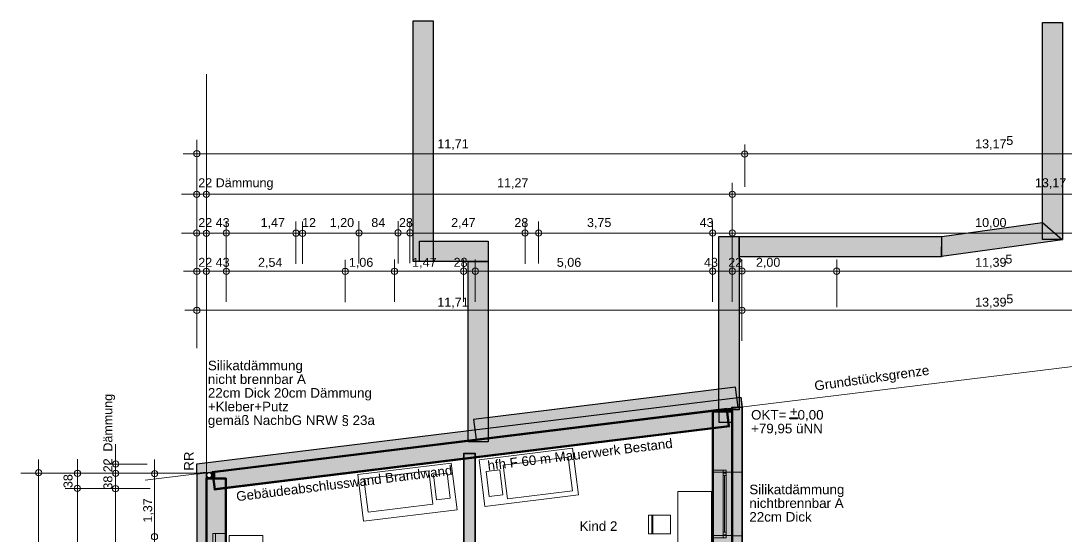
# Model space of a CAD drawing. Header units: millimetres. Extents: x 929 to 41671, y -1551 to 29737.
# Drawn here: x 1004 to 23215, y 18776 to 29737 of the extents above; entities that cross this region are included whole.
import ezdxf

# ---------------------------------------------------------------- set-up
doc = ezdxf.new("R2010")
doc.units = ezdxf.units.MM
doc.header["$LTSCALE"] = 50
for name, color, linetype in [('00_Wand_Bestand', 7, 'Continuous'), ('01_Daemmung_neu', 9, 'Continuous'), ('02_Grundstuecksgrenze', 8, 'Continuous'), ('05_Linien_stark', 7, 'Continuous'), ('06_Linien_fein', 3, 'Continuous'), ('07_Bemassung', 6, 'Continuous'), ('10_Text', 7, 'Continuous')]:
    doc.layers.add(name, color=color, linetype=linetype)
doc.styles.add('PLAN', font='arial.ttf')

msp = doc.modelspace()

# ---------------------------------------------------------------- hatches: boundary and pattern name
at = {"layer": '00_Wand_Bestand'}
for points in [[(5065, 20145), (5112, 19763), (16061, 21107), (16014, 21489)], [(15698, 21438), (16128, 21438), (16128, 17701), (15698, 17701)], [(16120, 21489), (16120, 21192), (15841, 21192), (15841, 21465)], [(17344, 21295), (17509, 21295), (17509, 21274), (17344, 21274)], [(10413, 20540), (10655, 20540), (10655, 17116), (10413, 17116)], [(4939, 20012), (5369, 20012), (5369, 6851), (4939, 6851)], [(5061, 20133), (5115, 20133), (5115, 19984), (5061, 19984)]]:
    msp.add_hatch(color=7, dxfattribs=at).paths.add_polyline_path(points)
at = {"layer": '01_Daemmung_neu'}
for points in [[(16332, 21519), (4741, 20096), (4740, 20311), (16306, 21731)], [(16115, 21519), (16331, 21519), (16331, 8636), (16115, 8636)], [(4949, 18469), (4949, 20129), (4740, 20105), (4740, 18469)]]:
    msp.add_hatch(color=7, dxfattribs=at).paths.add_polyline_path(points)
at = {"layer": '02_Grundstuecksgrenze'}
for points in [[(9337, 29737), (9767, 29737), (9767, 24618), (9337, 24618)], [(22713, 29705), (23136, 29705), (23136, 25084), (22713, 25084)], [(23138, 25082), (20570, 24721), (20572, 25149), (22714, 25450)], [(15836, 25148), (16266, 25148), (16266, 21464), (15836, 21464)], [(16266, 25148), (20571, 25148), (20571, 24718), (16266, 24718)], [(9473, 25049), (10935, 25049), (10935, 24619), (9473, 24619)], [(10505, 24619), (10935, 24619), (10935, 20779), (10505, 20779)], [(16193, 21941), (10624, 21257), (10677, 20831), (16245, 21514)]]:
    msp.add_hatch(color=7, dxfattribs=at).paths.add_polyline_path(points)

# ---------------------------------------------------------------- linework, layer by layer
at = {"layer": '00_Wand_Bestand'}
for points in [[(5065, 20145), (5112, 19763), (16061, 21107), (16014, 21489)], [(15698, 21438), (16128, 21438), (16128, 17701), (15698, 17701)], [(16120, 21489), (16120, 21192), (15841, 21192), (15841, 21465)], [(17344, 21295), (17509, 21295), (17509, 21274), (17344, 21274)], [(10413, 20540), (10655, 20540), (10655, 17116), (10413, 17116)], [(4939, 20012), (5369, 20012), (5369, 6851), (4939, 6851)], [(5061, 20133), (5115, 20133), (5115, 19984), (5061, 19984)]]:
    msp.add_lwpolyline(points, close=True, dxfattribs=at)
at = {"layer": '01_Daemmung_neu'}
for points in [[(16332, 21519), (4741, 20096), (4740, 20311), (16306, 21731)], [(16115, 21519), (16331, 21519), (16331, 8636), (16115, 8636)], [(4949, 18469), (4949, 20129), (4740, 20105), (4740, 18469)]]:
    msp.add_lwpolyline(points, close=True, dxfattribs=at)
at = {"layer": '02_Grundstuecksgrenze'}
for points in [[(9337, 29737), (9767, 29737), (9767, 24618), (9337, 24618)], [(22713, 29705), (23136, 29705), (23136, 25084), (22713, 25084)], [(23138, 25082), (20570, 24721), (20572, 25149), (22714, 25450)], [(15836, 25148), (16266, 25148), (16266, 21464), (15836, 21464)], [(16266, 25148), (20571, 25148), (20571, 24718), (16266, 24718)], [(9473, 25049), (10935, 25049), (10935, 24619), (9473, 24619)], [(10505, 24619), (10935, 24619), (10935, 20779), (10505, 20779)], [(16193, 21941), (10624, 21257), (10677, 20831), (16245, 21514)]]:
    msp.add_lwpolyline(points, close=True, dxfattribs=at)
at = {"layer": '05_Linien_stark', "lineweight": 15}
for p, q in [((16386, 27106), (16386, 26207)), ((16121, 26293), (16121, 25394)), ((16121, 26293), (16121, 25394)), ((16121, 26293), (16121, 25394)), ((16121, 26293), (16121, 25394)), ((5368, 25473), (5368, 24573)), ((6846, 25466), (6846, 24567)), ((6846, 25466), (6846, 24567)), ((6989, 25468), (6989, 24569)), ((8186, 25477), (8186, 24578)), ((9020, 25474), (9020, 24574)), ((9269, 25479), (9269, 24579)), ((11718, 25468), (11718, 24569)), ((12006, 25472), (12006, 24572)), ((15703, 25473), (15703, 24574)), ((16120, 25472), (16120, 24572)), ((5368, 24658), (5368, 23758)), ((8941, 24661), (8941, 23762)), ((10411, 24657), (10411, 23758)), ((10660, 24662), (10660, 23763)), ((15703, 24662), (15703, 23762)), ((16120, 24660), (16120, 23761)), ((16327, 24661), (16327, 23762)), ((7895, 24652), (7895, 23752)), ((16326, 23830), (16326, 22930)), ((3643, 19963), (34331, 23731)), ((2786, 20306), (3684, 20306))]:
    msp.add_line(p, q, dxfattribs=at)
at = {"layer": '05_Linien_stark', "lineweight": 18}
for points in [[(16327, 21523), (4745, 20101), (4744, 20307), (16302, 21726)], [(16120, 21514), (16327, 21514), (16327, 8641), (16120, 8641)], [(4945, 18474), (4945, 20124), (4744, 20101), (4744, 18474)], [(16123, 20133), (16329, 20133), (16329, 18784), (16123, 18784)]]:
    msp.add_lwpolyline(points, close=True, dxfattribs=at)
at = {"layer": '05_Linien_stark', "lineweight": 50}
for points in [[(5077, 20135), (5122, 19775), (16048, 21117), (16004, 21476)], [(15710, 21427), (16117, 21427), (16117, 17712), (15710, 17712)], [(4951, 20000), (5358, 20000), (5358, 6863), (4951, 6863)]]:
    msp.add_lwpolyline(points, close=True, dxfattribs=at)
at = {"layer": '05_Linien_stark', "lineweight": 30}
msp.add_lwpolyline([(10420, 20533), (10648, 20533), (10648, 17123), (10420, 17123)], close=True, dxfattribs=at)
at = {"layer": '05_Linien_stark', "lineweight": 20}
for points in [[(15704, 20179), (15988, 20179), (15988, 18740), (15704, 18740)], [(15704, 20133), (16123, 20133), (16123, 18786), (15704, 18786)], [(15929, 20178), (15988, 20178), (15988, 18741), (15929, 18741)], [(15929, 20118), (15988, 20118), (15988, 18805), (15929, 18805)], [(15929, 20062), (15988, 20062), (15988, 18862), (15929, 18862)], [(5079, 18831), (5364, 18831), (5364, 17342), (5079, 17342)], [(5079, 18830), (5139, 18830), (5139, 17343), (5079, 17343)]]:
    msp.add_lwpolyline(points, close=True, dxfattribs=at)
at = {"layer": '06_Linien_fein', "lineweight": 9}
msp.add_line((15958, 18864), (15958, 20058), dxfattribs=at)
for points in [[(12850, 19652), (12729, 20644), (10743, 20400), (10865, 19408)], [(12723, 19742), (12636, 20452), (11255, 20282), (11342, 19572)], [(8165, 20085), (8287, 19093), (10272, 19336), (10150, 20329)], [(8292, 19995), (8380, 19285), (9760, 19455), (9673, 20164)], [(9770, 20081), (9835, 19550), (10124, 19586), (10059, 20116)], [(11246, 19656), (11181, 20187), (10892, 20151), (10957, 19621)], [(14966, 19724), (15681, 19724), (15681, 18333), (14966, 18333)], [(14344, 19220), (14436, 19220), (14436, 18827), (14344, 18827)], [(14415, 19220), (14809, 19220), (14809, 18827), (14415, 18827)], [(5429, 18792), (6145, 18792), (6145, 17401), (5429, 17401)]]:
    msp.add_lwpolyline(points, close=True, dxfattribs=at)
at = {"layer": '07_Bemassung', "lineweight": 15}
for p, q in [((4946, 2478), (4946, 28604)), ((4741, 27206), (4741, 22772)), ((4451, 26905), (30131, 26905)), ((4417, 26049), (30082, 26049)), ((4413, 25224), (30087, 25224)), ((18341, 24660), (18341, 23644)), ((4461, 24411), (29849, 24411)), ((4484, 23583), (30471, 23583)), ((3017, 6358), (3017, 20735)), ((1379, 6362), (1379, 20408)), ((2204, 6364), (2204, 20413)), ((3845, 6359), (3845, 20408)), ((1004, 20116), (4846, 20116)), ((1942, 19788), (3749, 19788))]:
    msp.add_line(p, q, dxfattribs=at)
at = {"layer": '07_Bemassung', "lineweight": 50}
msp.add_lwpolyline([(5072, 20121), (5103, 20121), (5103, 19995), (5072, 19995)], close=True, dxfattribs=at)
at = {"layer": '07_Bemassung', "lineweight": 18}
for centre in [(4742, 26910), (16385, 26902), (16385, 26902), (4741, 26045), (4944, 26049), (16121, 26048), (16121, 26048), (4740, 25223), (4945, 25220), (5367, 25224), (6847, 25221), (6988, 25218), (8187, 25227), (9020, 25228), (9271, 25228), (11719, 25223), (12008, 25222), (15703, 25223), (16121, 25223), (4742, 24407), (4946, 24411), (5367, 24409), (7895, 24406), (8943, 24411), (10412, 24412), (10662, 24412), (15702, 24412), (16121, 24412), (16327, 24413), (18341, 24412), (4742, 23576), (16326, 23581), (3017, 20308), (1382, 20123), (2206, 20109), (3020, 20113), (3844, 20106), (2203, 19792), (3014, 19787), (3014, 19787), (3843, 18761)]:
    msp.add_circle(centre, 65.8, dxfattribs=at)
at = {"layer": '07_Bemassung', "lineweight": 9}
msp.add_circle((5002, 20073), 50.6, dxfattribs=at)

# ---------------------------------------------------------------- texts
at = {"layer": '07_Bemassung', "style": 'PLAN'}
for s, height, p in [('11,71', 190.5, (9853, 27027)), ('13,17', 190.5, (21283, 27027)), ('5', 190, (21945, 27097)), ('11,27', 190.5, (11123, 26198)), ('13,17', 190.5, (22553, 26198)), ('12', 190.5, (6979, 25351)), ('1,20', 190.5, (7567, 25351)), ('84', 190.5, (8450, 25351)), ('28', 190.5, (9038, 25351)), ('2,47', 190.5, (10147, 25351)), ('28', 190.5, (11490, 25351)), ('3,75', 190.5, (13034, 25351)), ('43', 190.5, (15427, 25351)), ('10,00', 190.5, (21283, 25351)), ('1,47', 190.5, (6097, 25351)), ('2,54', 190.5, (6043, 24505)), ('1,06', 190.5, (7974, 24505)), ('1,47', 190.5, (9318, 24505)), ('28', 190.5, (10200, 24505)), ('5,06', 190.5, (12393, 24505)), ('43', 190.5, (15521, 24505)), ('22', 190.5, (16036, 24505)), ('2,00', 190.5, (16624, 24505)), ('11,39', 190.5, (21283, 24505)), ('5', 190, (21925, 24575)), ('11,71', 190.5, (9853, 23658)), ('13,39', 190.5, (21283, 23658)), ('5', 190, (21945, 23728))]:
    msp.add_text(s, height=height, dxfattribs=at).set_placement(p)
for s, p in [('38', (2100, 19798)), ('1,37', (3793, 19063))]:
    msp.add_text(s, height=190.5, rotation=90, dxfattribs=at).set_placement(p)
at = {"layer": '10_Text', "style": 'PLAN'}
for s, height, p in [('22 Dämmung', 190.5, (4773, 26198)), ('22 43', 190.5, (4773, 25351)), ('22 43', 190.5, (4773, 24505)), ('Silikatdämmung', 203.2, (4977, 22305)), ('nicht brennbar A', 203.2, (4977, 22013)), ('22cm Dick 20cm Dämmung', 203.2, (4977, 21722)), ('+Kleber+Putz', 203.2, (4977, 21431)), ('gemäß NachbG NRW § 23a', 203.2, (4977, 21139)), ('OKT= ', 203.2, (16521, 21254)), ('+', 203, (17344, 21325)), ('0,00', 203.2, (17509, 21254)), ('+79,95 üNN', 203.2, (16521, 20963)), ('Silikatdämmung', 203.2, (16484, 19667)), ('nichtbrennbar A', 203.2, (16484, 19376)), ('22cm Dick', 203.2, (16484, 19084)), ('Kind 2', 203.2, (12875, 18888))]:
    msp.add_text(s, height=height, dxfattribs=at).set_placement(p)
for s, height, rotation, p in [('Grundstücksgrenze', 203.2, 8, (17881, 21869)), ('Dämmung', 190.5, 90, (2947, 20574)), ('hfh F 60 m Mauerwerk Bestand', 203.2, 7, (10933, 20173)), ('RR', 203.2, 90, (4674, 20166)), ('38 22', 190.5, 90, (2947, 19765)), ('Gebäudeabschlusswand Brandwand', 203.2, 7, (5592, 19517))]:
    msp.add_text(s, height=height, rotation=rotation, dxfattribs=at).set_placement(p)

doc.saveas('drawing.dxf')
